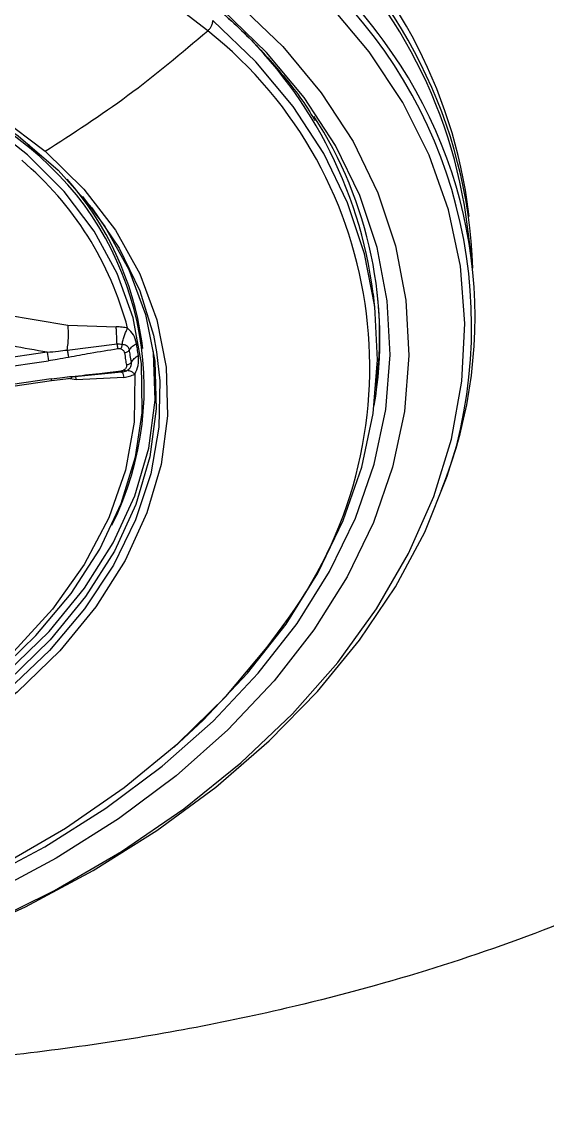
# Model space of a CAD drawing. Extents: x 525 to 613, y 487 to 635.
# Drawn here: x 584.257 to 585.268, y 575.948 to 578.035 of the extents above; entities that cross this region are included whole.
import ezdxf

# ---------------------------------------------------------------- set-up
doc = ezdxf.new("R2010")
doc.units = 0
doc.header["$MEASUREMENT"] = 0
doc.layers.add('1', color=4, linetype='Continuous')
doc.layers.add('STD TEST', color=3, linetype='Continuous')

# ---------------------------------------------------------------- blocks, each defined once
blk = doc.blocks.new('2023 VANGUARD')
at = {"layer": '1', "color": 3, "linetype": 'Continuous', "lineweight": 25}
for p, q in [((15.3123, -14.8991), (15.3114, -14.8922)), ((16.1582, -15.0313), (16.1545, -15.0028)), ((16.1629, -15.1084), (16.1528, -15.032)), ((15.9777, -15.2145), (15.974, -15.1799)), ((15.2641, -15.2198), (15.3863, -15.2403)), ((15.3863, -15.2403), (15.4792, -15.2435)), ((15.5305, -15.2853), (15.5285, -15.2704)), ((15.3464, -15.2922), (15.2449, -15.3067)), ((15.385, -15.288), (15.4808, -15.2763)), ((15.2473, -15.323), (15.3488, -15.3085)), ((15.4892, -15.3308), (15.3931, -15.3402)), ((15.3542, -15.3434), (15.2527, -15.3578)), ((15.2532, -15.361), (15.3547, -15.3465)), ((15.3545, -15.3465), (15.3935, -15.342)), ((15.4025, -15.3451), (15.3865, -15.3428)), ((15.4012, -15.3394), (15.4025, -15.3451)), ((15.4942, -15.3407), (15.4025, -15.3451))]:
    blk.add_line(p, q, dxfattribs=at)
at = {"layer": '1', "color": 3, "linetype": 'Continuous', "lineweight": 25, "flags": 128}
for points in [[(15.6554, -14.6737), (15.559, -14.5989), (15.4519, -14.5314), (15.3349, -14.4721), (15.2092, -14.4213), (15.0758, -14.3796), (14.9361, -14.3473), (14.7912, -14.3247), (14.6425, -14.3121), (14.4914, -14.3095), (14.3391, -14.317), (14.1871, -14.3345), (14.0367, -14.3618), (13.8893, -14.3988), (13.7463, -14.445), (13.6089, -14.5)], [(15.2237, -16.3948), (15.3607, -16.3276), (15.4896, -16.2527), (15.6095, -16.1707), (15.7193, -16.0823), (15.8182, -15.9881), (15.9053, -15.889), (15.9801, -15.7857), (16.0418, -15.6791), (16.09, -15.57), (16.1243, -15.4593), (16.1443, -15.3479), (16.1501, -15.2367), (16.1414, -15.1265), (16.1185, -15.0184), (16.0814, -14.9131), (16.0304, -14.8115), (15.966, -14.7144), (15.8887, -14.6226)], [(15.7133, -14.6212), (15.7996, -14.7041), (15.8736, -14.7929), (15.9348, -14.8869), (15.9826, -14.9854), (16.0166, -15.0874), (16.0366, -15.1921), (16.0422, -15.2986), (16.0336, -15.406), (16.0108, -15.5134), (15.974, -15.6199), (15.9234, -15.7245), (15.8595, -15.8264), (15.7829, -15.9247), (15.6943, -16.0185), (15.5943, -16.1071), (15.4838, -16.1897), (15.3638, -16.2655), (15.2353, -16.3341)], [(15.2163, -16.3106), (15.3421, -16.2436), (15.4595, -16.1693), (15.5677, -16.0885), (15.6655, -16.0018), (15.7523, -15.9099), (15.8273, -15.8138), (15.8898, -15.714), (15.9393, -15.6117), (15.9754, -15.5075), (15.9977, -15.4023), (16.0061, -15.2972), (16.0006, -15.193), (15.981, -15.0905), (15.9477, -14.9906), (15.901, -14.8943), (15.8411, -14.8022), (15.7686, -14.7153), (15.6842, -14.6342)], [(13.6664, -14.8519), (13.7739, -14.7955), (13.8885, -14.7468), (14.0088, -14.7066), (14.1333, -14.6752), (14.2607, -14.6531), (14.3894, -14.6405), (14.5179, -14.6375), (14.6448, -14.6443), (14.7685, -14.6606), (14.8875, -14.6864), (15.0006, -14.7212), (15.1063, -14.7648), (15.2034, -14.8166), (15.2908, -14.8759), (15.3675, -14.9422), (15.4325, -15.0145), (15.4851, -15.0922), (15.5247, -15.1742), (15.5508, -15.2595), (15.5569, -15.2913)], [(15.5289, -15.4085), (15.5293, -15.4033), (15.5277, -15.3136), (15.5116, -15.2257), (15.4812, -15.1405), (15.4369, -15.0592), (15.3791, -14.9828), (15.3087, -14.9123), (15.2265, -14.8485), (15.1336, -14.7922), (15.0311, -14.7442), (14.9203, -14.705), (14.8027, -14.6752), (14.6796, -14.655), (14.5526, -14.6449), (14.4234, -14.6449), (14.2936, -14.6549), (14.1647, -14.675), (14.0385, -14.7047), (13.9164, -14.7438), (13.8001, -14.7918), (13.691, -14.848)], [(15.5906, -16.0517), (15.6466, -16.0003), (15.7321, -15.9099), (15.8059, -15.8152), (15.8674, -15.717), (15.9161, -15.6162), (15.9517, -15.5136), (15.9737, -15.4101), (15.982, -15.3066), (15.9765, -15.204), (15.9572, -15.103), (15.9245, -15.0047), (15.8784, -14.9099), (15.8194, -14.8192), (15.7481, -14.7336), (15.6649, -14.6538)], [(15.3123, -14.8991), (15.2297, -14.8349), (15.1734, -14.7992)], [(15.2045, -14.8072), (15.2562, -14.8398), (15.3425, -14.9056)], [(15.3425, -14.9056), (15.4167, -14.9784), (15.4777, -15.0574), (15.5249, -15.1416), (15.5576, -15.2299), (15.5754, -15.3212), (15.5782, -15.4143), (15.5658, -15.5081), (15.5384, -15.6013), (15.4964, -15.6929), (15.4403, -15.7817), (15.3708, -15.8665), (15.2888, -15.9463), (15.1953, -16.0201), (15.0914, -16.087)], [(15.4145, -14.9924), (15.4573, -15.0501), (15.5037, -15.1329), (15.5359, -15.2197), (15.5534, -15.3094), (15.5561, -15.401), (15.5439, -15.4932), (15.517, -15.5849), (15.4757, -15.6749), (15.4205, -15.7622), (15.3522, -15.8456), (15.2716, -15.9241), (15.1796, -15.9966), (15.1211, -16.0359)], [(15.0754, -16.0461), (15.1775, -15.9804), (15.2694, -15.9079), (15.3501, -15.8294), (15.4184, -15.746), (15.4736, -15.6587), (15.5149, -15.5687), (15.5418, -15.477), (15.554, -15.3847), (15.5513, -15.2932), (15.551, -15.2905)], [(15.5569, -15.2913), (15.5631, -15.3473), (15.5615, -15.4365), (15.546, -15.5259), (15.5167, -15.6147), (15.474, -15.7016), (15.4185, -15.7858), (15.3507, -15.8662), (15.2714, -15.9419), (15.1816, -16.012), (15.0824, -16.0756)], [(15.515, -15.3344), (15.5137, -15.4267), (15.4969, -15.5193), (15.4648, -15.611), (15.4178, -15.7005), (15.3567, -15.7866), (15.2821, -15.8682), (15.1952, -15.9441), (15.0971, -16.0134)], [(15.0537, -16.0481), (15.1543, -15.9843), (15.245, -15.9138), (15.3248, -15.8374), (15.3925, -15.7562), (15.4475, -15.6711), (15.4889, -15.5831), (15.5163, -15.4935), (15.5289, -15.4085)], [(13.5002, -16.5173), (13.6418, -16.5552), (13.7888, -16.5839), (13.9402, -16.6034), (14.0947, -16.6135), (14.2513, -16.614), (14.4088, -16.6049), (14.5658, -16.5864), (14.7214, -16.5586), (14.8741, -16.5216), (15.023, -16.4759), (15.1668, -16.4216), (15.3045, -16.3593), (15.435, -16.2894), (15.5573, -16.2124), (15.6706, -16.1289), (15.7738, -16.0396), (15.8664, -15.9451), (15.9474, -15.8462), (16.0164, -15.7436), (16.0728, -15.6381), (16.1161, -15.5305), (16.1336, -15.4732)], [(13.2594, -16.2958), (13.2858, -16.3112), (13.4027, -16.3705), (13.5285, -16.4213), (13.6618, -16.463), (13.8015, -16.4953), (13.9464, -16.5178), (14.0951, -16.5305), (14.2463, -16.533), (14.3986, -16.5256), (14.5506, -16.5081), (14.701, -16.4807), (14.8483, -16.4438), (14.9913, -16.3976), (15.1287, -16.3426), (15.2592, -16.2792), (15.3817, -16.2081), (15.4949, -16.1298), (15.598, -16.0451), (15.6899, -15.9548), (15.7699, -15.8596), (15.7983, -15.8205)]]:
    blk.add_lwpolyline(points, dxfattribs=at)
at = {"layer": '1', "color": 3, "linetype": 'Continuous', "lineweight": 25}
for centre, radius, start, end in [((15.1999, -15.144), 0.965, 8.4126, 51.1568), ((15.201, -15.1727), 0.9621, 8.4126, 51.1568), ((15.2142, -15.1641), 0.9519, 2.0274, 51.3377), ((15.0796, -15.3596), 1.1311, 36.1712, 49.4788), ((15.2418, -15.2423), 0.9212, 345.4794, 51.8025), ((15.1218, -15.2894), 0.8591, 7.3262, 48.0898), ((15.1408, -15.3201), 0.8262, 322.7263, 51.4764), ((15.2785, -15.2248), 0.891, 337.9745, 36.7158), ((15.2008, -15.2661), 0.7856, 350.5577, 33.0338), ((14.9403, -15.3607), 0.5928, 333.5618, 51.1373), ((14.891, -15.4052), 0.6307, 14.6105, 49.8747), ((14.9387, -15.3542), 0.5957, 8.0896, 41.5144), ((15.209, -15.2595), 0.7769, 352.5713, 7.4441), ((16.1996, -15.1786), 0.8607, 187.585, 188.6813), ((15.3929, -15.3383), 0.039, 187.3986, 192.1072)]:
    blk.add_arc(centre, radius, start, end, dxfattribs=at)
for points, knots in [([(18.0731, -14.2248), (18.0717, -14.2358), (18.0688, -14.2578), (18.0641, -14.2907), (18.0589, -14.3235), (18.0534, -14.3562), (18.0474, -14.3887), (18.0411, -14.4211), (18.0344, -14.4534), (18.0274, -14.4855), (18.0199, -14.5176), (18.012, -14.5495), (18.0038, -14.5813), (17.9952, -14.613), (17.9862, -14.6445), (17.9768, -14.6759), (17.967, -14.7072), (17.9569, -14.7384), (17.9463, -14.7694), (17.9221, -14.8381), (17.8808, -14.9433), (17.8154, -15.0848), (17.7409, -15.2236), (17.6263, -15.4082), (17.4582, -15.6291), (17.2508, -15.8364), (17.0642, -15.9881), (16.9112, -16.0962), (16.7479, -16.1961), (16.5561, -16.2972), (16.3331, -16.3952), (16.076, -16.4851), (15.7678, -16.5681), (15.401, -16.6351), (14.9898, -16.6742), (14.5709, -16.684), (14.2294, -16.6717), (13.9533, -16.6514), (13.7858, -16.6354), (13.6519, -16.6206), (13.5528, -16.6087), (13.4518, -16.5957), (13.3841, -16.5863), (13.3499, -16.5815)], [0, 0, 0, 0, 0.007152, 0.014277, 0.021376, 0.028448, 0.035495, 0.042518, 0.049515, 0.056489, 0.06344, 0.070368, 0.077274, 0.084158, 0.091021, 0.097864, 0.104687, 0.11149, 0.118275, 0.125042, 0.156607, 0.187561, 0.219175, 0.250063, 0.31393, 0.375018, 0.406447, 0.437518, 0.468819, 0.500028, 0.541236, 0.582742, 0.624999, 0.685774, 0.749971, 0.81025, 0.874963, 0.905649, 0.937484, 0.952618, 0.96808, 0.983873, 1, 1, 1, 1]), ([(13.1799, -17.2191), (13.1992, -17.2203), (13.2378, -17.2226), (13.2955, -17.2257), (13.3529, -17.2285), (13.4099, -17.231), (13.4665, -17.2331), (13.5227, -17.2349), (13.5785, -17.2364), (13.6928, -17.2387), (13.864, -17.2397), (14.1751, -17.2338), (14.5605, -17.2108), (15.0293, -17.1548), (15.4876, -17.0689), (15.866, -16.9689), (16.1563, -16.8725), (16.4428, -16.7632), (16.7847, -16.6048), (17.1597, -16.3809), (17.4371, -16.171), (17.6355, -15.991), (17.7721, -15.8511), (17.8975, -15.7061), (18.0097, -15.559), (18.1103, -15.409), (18.1998, -15.2564), (18.2799, -15.0987), (18.3352, -14.971), (18.372, -14.8754), (18.3943, -14.8133), (18.4153, -14.7507), (18.4348, -14.6874), (18.453, -14.6235), (18.4697, -14.5591), (18.4851, -14.4941), (18.499, -14.4286), (18.5116, -14.3625), (18.5187, -14.3182), (18.5223, -14.296)], [0, 0, 0, 0, 0.008041, 0.01602, 0.023935, 0.031787, 0.039574, 0.047295, 0.05495, 0.062539, 0.094215, 0.125037, 0.189204, 0.250029, 0.314032, 0.37501, 0.406426, 0.437522, 0.499977, 0.562438, 0.624916, 0.655923, 0.687415, 0.718446, 0.749938, 0.780331, 0.811271, 0.842801, 0.874958, 0.887043, 0.899216, 0.911481, 0.923837, 0.936288, 0.948834, 0.961477, 0.974218, 0.987059, 1, 1, 1, 1]), ([(15.6736, -14.6302), (15.6878, -14.6429), (15.7293, -14.6798), (15.7895, -14.7452), (15.8375, -14.8051), (15.8577, -14.8401), (15.8614, -14.8463)], [0, 0, 0, 0, 0.190025, 0.554894, 0.920264, 1, 1, 1, 1]), ([(15.3425, -14.9056), (15.3961, -14.871), (15.5032, -14.802), (15.6047, -14.7165), (15.6554, -14.6737)], [0, 0, 0, 0, 0.5, 1, 1, 1, 1]), ([(15.3464, -15.2922), (15.3015, -15.2846), (15.2211, -15.2709), (15.1535, -15.2377), (15.1237, -15.2232)], [0, 0, 0, 0, 0.559798, 1, 1, 1, 1]), ([(15.385, -15.288), (15.3856, -15.2839), (15.3867, -15.2756), (15.3875, -15.2621), (15.3874, -15.2495), (15.3867, -15.2433), (15.3863, -15.2403)], [0, 0, 0, 0, 0.250711, 0.510511, 0.764609, 1, 1, 1, 1]), ([(15.5013, -15.246), (15.4977, -15.2452), (15.4906, -15.2436), (15.483, -15.2436), (15.4792, -15.2435)], [0, 0, 0, 0, 0.504199, 1, 1, 1, 1]), ([(15.4808, -15.2763), (15.4807, -15.2732), (15.4805, -15.2671), (15.4801, -15.2582), (15.4797, -15.25), (15.4794, -15.2457), (15.4792, -15.2435)], [0, 0, 0, 0, 0.249775, 0.504218, 0.756467, 1, 1, 1, 1]), ([(15.4906, -15.2768), (15.4912, -15.2739), (15.4925, -15.2681), (15.4951, -15.2597), (15.4981, -15.2521), (15.5003, -15.248), (15.5013, -15.246)], [0, 0, 0, 0, 0.249676, 0.503855, 0.756033, 1, 1, 1, 1]), ([(15.5183, -15.2751), (15.5169, -15.2694), (15.5144, -15.2585), (15.5055, -15.25), (15.5013, -15.246)], [0, 0, 0, 0, 0.5319976, 1, 1, 1, 1]), ([(15.3464, -15.2922), (15.3536, -15.2916), (15.3665, -15.2903), (15.3793, -15.2887), (15.385, -15.288)], [0, 0, 0, 0, 0.558531, 1, 1, 1, 1]), ([(15.385, -15.288), (15.3852, -15.2891), (15.3856, -15.2915), (15.3863, -15.2954), (15.3871, -15.2992), (15.3875, -15.3011), (15.3878, -15.302)], [0, 0, 0, 0, 0.243098, 0.5, 0.756902, 1, 1, 1, 1]), ([(15.4824, -15.2859), (15.4647, -15.2887), (15.4331, -15.2937), (15.4016, -15.2995), (15.3878, -15.302)], [0, 0, 0, 0, 0.559998, 1, 1, 1, 1]), ([(15.4808, -15.2763), (15.4825, -15.2762), (15.4858, -15.276), (15.489, -15.2765), (15.4906, -15.2768)], [0, 0, 0, 0, 0.505655, 1, 1, 1, 1]), ([(15.4808, -15.2763), (15.4809, -15.2771), (15.4812, -15.2789), (15.4816, -15.2815), (15.482, -15.284), (15.4823, -15.2853), (15.4824, -15.2859)], [0, 0, 0, 0, 0.246698, 0.5, 0.753302, 1, 1, 1, 1]), ([(15.488, -15.2859), (15.487, -15.2858), (15.4851, -15.2856), (15.4832, -15.2858), (15.4824, -15.2859)], [0, 0, 0, 0, 0.562739, 1, 1, 1, 1]), ([(15.4906, -15.2768), (15.4904, -15.2776), (15.4902, -15.2793), (15.4896, -15.2818), (15.4888, -15.2841), (15.4883, -15.2853), (15.488, -15.2859)], [0, 0, 0, 0, 0.247007, 0.5, 0.752993, 1, 1, 1, 1]), ([(15.488, -15.2859), (15.489, -15.2862), (15.4912, -15.2869), (15.494, -15.2895), (15.4947, -15.2919), (15.4952, -15.2934)], [0, 0, 0, 0, 0.24307, 0.51589, 1, 1, 1, 1]), ([(15.5047, -15.2877), (15.5044, -15.2866), (15.5038, -15.2842), (15.5014, -15.2812), (15.4971, -15.2785), (15.4928, -15.2774), (15.4906, -15.2768)], [0, 0, 0, 0, 0.210352, 0.445074, 0.702847, 1, 1, 1, 1]), ([(15.5047, -15.2877), (15.5042, -15.2884), (15.5032, -15.2898), (15.5009, -15.2915), (15.4982, -15.2928), (15.4962, -15.2932), (15.4952, -15.2934)], [0, 0, 0, 0, 0.245697, 0.5, 0.754303, 1, 1, 1, 1]), ([(15.4952, -15.2934), (15.4959, -15.2978), (15.4971, -15.3057), (15.4983, -15.3136), (15.4988, -15.317)], [0, 0, 0, 0, 0.56, 1, 1, 1, 1]), ([(15.5047, -15.2877), (15.5064, -15.2853), (15.5099, -15.2805), (15.5155, -15.2769), (15.5183, -15.2751)], [0, 0, 0, 0, 0.5028064, 1, 1, 1, 1]), ([(15.5084, -15.3114), (15.5077, -15.307), (15.5065, -15.2991), (15.5053, -15.2912), (15.5047, -15.2877)], [0, 0, 0, 0, 0.5599993, 1, 1, 1, 1]), ([(15.5219, -15.2986), (15.5213, -15.2942), (15.5201, -15.2864), (15.5188, -15.2786), (15.5183, -15.2751)], [0, 0, 0, 0, 0.559844, 1, 1, 1, 1]), ([(15.3878, -15.302), (15.3805, -15.3033), (15.3676, -15.3057), (15.3545, -15.3077), (15.3488, -15.3085)], [0, 0, 0, 0, 0.559985, 1, 1, 1, 1]), ([(15.4985, -15.3281), (15.5005, -15.3269), (15.5042, -15.3247), (15.5074, -15.3199), (15.5087, -15.3153), (15.5085, -15.3126), (15.5084, -15.3114)], [0, 0, 0, 0, 0.296548, 0.554251, 0.789189, 1, 1, 1, 1]), ([(15.5084, -15.3114), (15.5079, -15.312), (15.5069, -15.3134), (15.5046, -15.3151), (15.5018, -15.3164), (15.4998, -15.3168), (15.4988, -15.317)], [0, 0, 0, 0, 0.245697, 0.5, 0.754303, 1, 1, 1, 1]), ([(15.5084, -15.3114), (15.5101, -15.3089), (15.5135, -15.304), (15.5191, -15.3004), (15.5219, -15.2986)], [0, 0, 0, 0, 0.502803, 1, 1, 1, 1]), ([(15.515, -15.3344), (15.5177, -15.3288), (15.5235, -15.3169), (15.5224, -15.3049), (15.5219, -15.2986)], [0, 0, 0, 0, 0.470056, 1, 1, 1, 1]), ([(15.3935, -15.3387), (15.4113, -15.3369), (15.4431, -15.3336), (15.4749, -15.3296), (15.4889, -15.3278)], [0, 0, 0, 0, 0.559997, 1, 1, 1, 1]), ([(15.4889, -15.3278), (15.4899, -15.3276), (15.4918, -15.3273), (15.4935, -15.3265), (15.4942, -15.3262)], [0, 0, 0, 0, 0.5571348, 1, 1, 1, 1]), ([(15.4892, -15.3308), (15.4893, -15.3309), (15.4893, -15.3311), (15.4892, -15.3305), (15.4891, -15.3295), (15.4889, -15.3283), (15.4889, -15.3278)], [0, 0, 0, 0, 0.246698, 0.5, 0.753302, 1, 1, 1, 1]), ([(15.4985, -15.3281), (15.4971, -15.3288), (15.4942, -15.33), (15.4909, -15.3305), (15.4892, -15.3308)], [0, 0, 0, 0, 0.496987, 1, 1, 1, 1]), ([(15.4892, -15.3308), (15.4895, -15.3304), (15.4899, -15.3298), (15.4904, -15.3305), (15.4905, -15.3307)], [0, 0, 0, 0, 0.797358, 1, 1, 1, 1]), ([(15.4905, -15.3307), (15.4908, -15.331), (15.4915, -15.3317), (15.4928, -15.3351), (15.4938, -15.3388), (15.4942, -15.3407)], [0, 0, 0, 0, 0.278072, 0.645382, 1, 1, 1, 1]), ([(15.4988, -15.317), (15.4989, -15.3181), (15.499, -15.3201), (15.4981, -15.3227), (15.4965, -15.3249), (15.495, -15.3258), (15.4942, -15.3262)], [0, 0, 0, 0, 0.316144, 0.604812, 0.810522, 1, 1, 1, 1]), ([(15.4985, -15.3281), (15.4983, -15.3283), (15.4978, -15.3285), (15.4967, -15.3282), (15.4955, -15.3275), (15.4947, -15.3266), (15.4942, -15.3262)], [0, 0, 0, 0, 0.247007, 0.5, 0.752993, 1, 1, 1, 1]), ([(15.4942, -15.3407), (15.4979, -15.3401), (15.5053, -15.3389), (15.5118, -15.3359), (15.515, -15.3344)], [0, 0, 0, 0, 0.495801, 1, 1, 1, 1]), ([(15.4976, -15.3284), (15.499, -15.3277), (15.5018, -15.3264), (15.5039, -15.3243), (15.505, -15.3232)], [0, 0, 0, 0, 0.5019864, 1, 1, 1, 1]), ([(15.5023, -15.3272), (15.5033, -15.3273), (15.5055, -15.3274), (15.5097, -15.3297), (15.5128, -15.3324), (15.5143, -15.3338)], [0, 0, 0, 0, 0.296244, 0.653295, 1, 1, 1, 1]), ([(15.5143, -15.3338), (15.5144, -15.3339), (15.5147, -15.3341), (15.5149, -15.3343), (15.515, -15.3344)], [0, 0, 0, 0, 0.560973, 1, 1, 1, 1]), ([(15.3542, -15.3434), (15.3615, -15.3424), (15.3746, -15.3406), (15.3877, -15.3393), (15.3935, -15.3387)], [0, 0, 0, 0, 0.559985, 1, 1, 1, 1]), ([(15.3931, -15.3402), (15.3932, -15.3407), (15.3934, -15.3419), (15.3935, -15.3421), (15.3936, -15.3411), (15.3935, -15.3395), (15.3935, -15.3387)], [0, 0, 0, 0, 0.243098, 0.5, 0.756902, 1, 1, 1, 1])]:
    blk.add_open_spline(points, degree=3, knots=knots, dxfattribs=at)
blk.add_open_spline([(15.6554, -14.6737), (15.6569, -14.6723), (15.6598, -14.6694), (15.663, -14.664), (15.665, -14.6586), (15.665, -14.6554), (15.6649, -14.6538)], degree=3, dxfattribs=at)
blk = doc.blocks.new('2026 Vanguard')
at = {"layer": 'STD TEST', "color": 1}
blk.add_blockref('2023 VANGUARD', (44.1613, 88.209), dxfattribs=at)

msp = doc.modelspace()

# ---------------------------------------------------------------- block references
at = {"layer": '1'}
msp.add_blockref('2026 Vanguard', (524.7985, 504.4821), dxfattribs=at)

doc.saveas('drawing.dxf')
